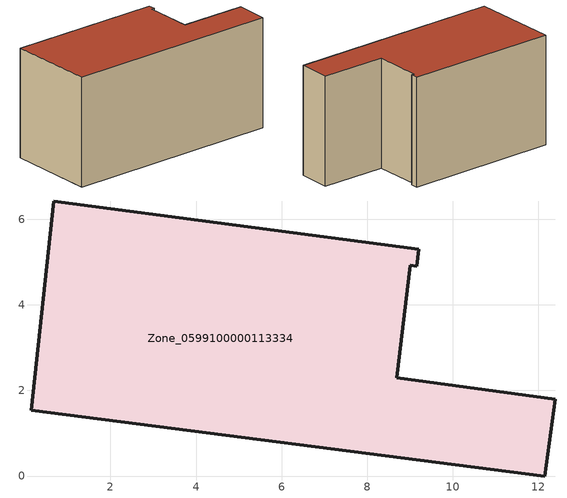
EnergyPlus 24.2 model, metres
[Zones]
Zone_0599100000113334
 floor ground (C_G): 0.15,1.54 0.68,6.43 9.21,5.31 9.16,4.9 9.01,4.93 8.7,2.29 12.4,1.8 12.15,0 z0
 wall outside (C_F): 12.15,0 12.4,1.8 8.7,2.29 9.01,4.93 9.16,4.9 9.21,5.31 0.68,6.43 0.15,1.54 12.15,0 z0:6.22
 roof outside (C_R): 0.68,6.43 0.15,1.54 12.15,0 12.4,1.8 8.7,2.29 9.01,4.93 9.16,4.9 9.21,5.31 z6.22
[BUILDING]
Pand.0599100000113334: North Axis=0; Terrain=City; Loads Convergence Tolerance Value=0.04; Temperature Convergence Tolerance Value=0.4; Solar Distribution=FullExterior; Maximum Number of Warmup Days=25; Minimum Number of Warmup Days=1
[Site:Location]
Rotterdam.The.Hague.AP_ZH_NLD Design_Conditions: Latitude=51.96; Longitude=4.45; Time Zone=1; Elevation=-4.5
[SITE:GROUNDTEMPERATURE:BUILDINGSURFACE]
18, 18, 18, 18, 18, 18, 18, 18, 18, 18, 18, 18
[MATERIAL] Thermal Absorptance=0.9; Solar Absorptance=0.7; Visible Absorptance=0.7
Name | Roughness | Thickness | Conductivity | Density | Specific Heat
G.TI.1946 | MediumSmooth | 0.15 | 1 | 540 | 1210
F.TI.1946 | Rough | 0.3 | 0.857143 | 1920 | 840
R.TI.1946 | MediumRough | 0.2 | 0.1 | 1500 | 1000
[CONSTRUCTION]
C_G: G.TI.1946
C_F: F.TI.1946
C_R: R.TI.1946
[ZONE]
Zone_0599100000113334: Type=1; Multiplier=1; Ceiling Height=Autocalculate; Volume=Autocalculate; Floor Area=autocalculate; Part of Total Floor Area=Yes
[ZONEINFILTRATION:DESIGNFLOWRATE]
Infil_Zone_0599100000113334: Zone or ZoneList or Space or SpaceList=Zone_0599100000113334; Schedule=AlwaysOn; Design Flow Rate Calculation Method=Flow/Area; Flow Rate per Floor Area=0.003; Constant Term Coefficient=1; Temperature Term Coefficient=0; Velocity Term Coefficient=0; Velocity Squared Term Coefficient=0
[HVACTEMPLATE:ZONE:IDEALLOADSAIRSYSTEM]
Zone_0599100000113334: Maximum Heating Supply Air Temperature=50; Minimum Cooling Supply Air Temperature=13; Maximum Heating Supply Air Humidity Ratio=0.0156; Minimum Cooling Supply Air Humidity Ratio=0.0077; Heating Limit=NoLimit; Cooling Limit=NoLimit; Dehumidification Control Type=ConstantSensibleHeatRatio; Cooling Sensible Heat Ratio=0.7; Dehumidification Setpoint=60; Humidification Control Type=None; Humidification Setpoint=30; Outdoor Air Method=None; Outdoor Air Flow Rate per Person=0.00944; Outdoor Air Flow Rate per Zone Floor Area=0; Outdoor Air Flow Rate per Zone=0; Demand Controlled Ventilation Type=None; Outdoor Air Economizer Type=NoEconomizer; Heat Recovery Type=None; Sensible Heat Recovery Effectiveness=0.7; Latent Heat Recovery Effectiveness=0.65
[ZONECONTROL:THERMOSTAT]
ThermostatControl_Zone_0599100000113334: Zone or ZoneList=Zone_0599100000113334; Control Type Schedule=DualSetpointControlType; Control 1=Thermostat_Zone_0599100000113334; Temperature Difference Between Cutout And Setpoint=0
[THERMOSTATSETPOINT:DUALSETPOINT]
Thermostat_Zone_0599100000113334: Heating Setpoint Temperature Schedule=HeatingSetpoint_Zone_0599100000113334; Cooling Setpoint Temperature Schedule=CoolingSetpoint_Zone_0599100000113334
[SCHEDULE:COMPACT]
HeatingSetpoint_Zone_0599100000113334: Through: 12/31, For: AllDays, Until: 24:00, 21
CoolingSetpoint_Zone_0599100000113334: Through: 12/31, For: AllDays, Until: 24:00, 24
DualSetpointControlType: Through: 12/31, For: AllDays, Until: 24:00, 4
AlwaysOn: Through: 12/31, For: AllDays, Until: 24:00, 1
